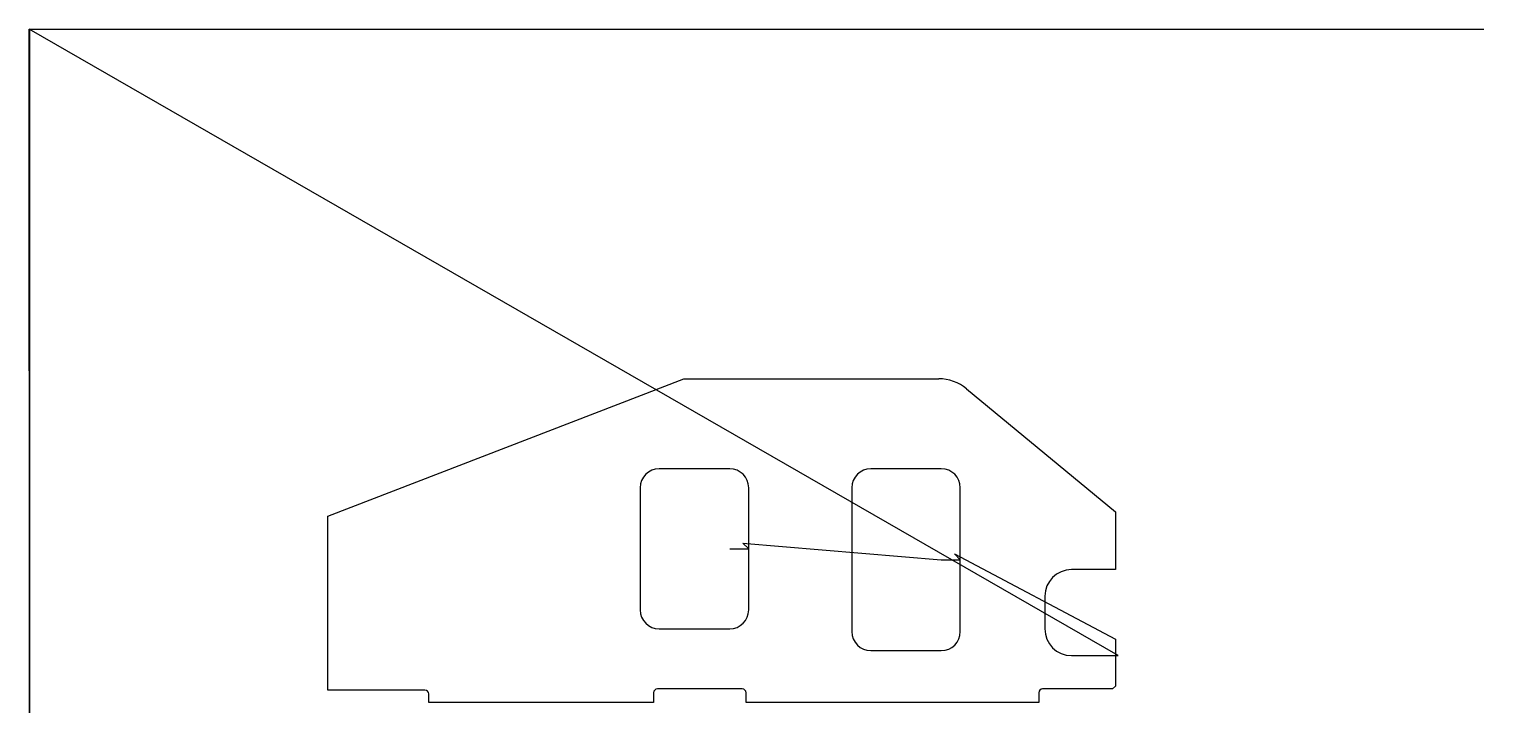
# Model space of a CAD drawing. Header units: metres. Extents: x 0 to 2681, y 0 to 1260.
import ezdxf

# ---------------------------------------------------------------- set-up
doc = ezdxf.new("R2010")
doc.units = ezdxf.units.M

msp = doc.modelspace()

# ---------------------------------------------------------------- linework, layer by layer
at = {"layer": 'TOOL_0'}
for p, q in [((2006.974, 105.531), (-0.002, 1259.781)), ((-0.002, 1259.781), (0.998, 1259.781)), ((0.998, -0.001), (-0.002, 1259.781)), ((-0.002, 1259.781), (0.998, 1259.781)), ((0.998, 1259.781), (0.998, -0.001)), ((0.998, 1259.781), (2680.073, 1259.781)), ((2680.073, 1259.781), (2681.073, 1259.781)), ((550.379, 362.297), (1206.915, 615.532)), ((1206.915, 615.532), (1676.277, 615.532)), ((1727.761, 596.991), (2001.879, 370.134)), ((1291.131, 449.782), (1161.131, 449.782)), ((1681.13, 449.782), (1551.13, 449.782)), ((1126.131, 414.782), (1126.131, 189.782)), ((1326.131, 302.282), (1326.131, 414.782)), ((1516.13, 414.782), (1516.13, 149.782)), ((1716.13, 282.282), (1716.13, 414.782)), ((550.379, 42.032), (550.379, 362.297)), ((2001.879, 370.134), (2001.879, 264.031)), ((1291.131, 302.282), (1326.131, 302.282)), ((1326.131, 302.282), (1315.524, 312.889)), ((1315.524, 312.889), (1681.13, 282.282)), ((1326.131, 189.782), (1326.131, 302.282)), ((1681.13, 282.282), (1716.13, 282.282)), ((1716.13, 282.282), (1705.523, 292.889)), ((1705.523, 292.889), (2001.879, 136.054)), ((1716.13, 149.782), (1716.13, 282.282)), ((2001.879, 264.031), (1921.129, 264.031)), ((1871.879, 214.781), (1871.879, 154.781)), ((1161.131, 154.782), (1291.131, 154.782)), ((2001.879, 136.054), (2001.879, 105.532)), ((1551.13, 114.782), (1681.13, 114.782)), ((1921.129, 105.531), (2001.879, 105.531)), ((2001.879, 105.532), (2001.879, 49.471)), ((2001.879, 105.531), (2006.974, 105.531)), ((729.379, 42.032), (550.379, 42.032)), ((736.379, 19.032), (736.379, 35.032)), ((1150.879, 37.032), (1150.879, 19.032)), ((1314.379, 44.032), (1157.879, 44.032)), ((1321.379, 19.032), (1321.379, 37.032)), ((1860.879, 37.032), (1860.879, 19.032)), ((1996.44, 44.032), (1867.879, 44.032)), ((2001.879, 49.471), (1996.44, 44.032)), ((1150.879, 19.032), (736.379, 19.032)), ((1860.879, 19.032), (1321.379, 19.032))]:
    msp.add_line(p, q, dxfattribs=at)
for centre, radius, start, end in [((1676.277, 534.782), 80.75, 50.388935, 90), ((1161.131, 414.782), 35, 90, 180), ((1291.131, 414.782), 35, 0, 90), ((1551.13, 414.782), 35, 90, 180), ((1681.13, 414.782), 35, 0, 90), ((1921.129, 214.781), 49.25, 90, 180), ((1161.131, 189.782), 35, 180, 270), ((1291.131, 189.782), 35, 270, 0), ((1551.13, 149.782), 35, 180, 270), ((1681.13, 149.782), 35, 270, 0), ((1921.129, 154.781), 49.25, 180, 270), ((729.379, 35.032), 7, 0, 90), ((1157.879, 37.032), 7, 90, 180), ((1314.379, 37.032), 7, 0, 90), ((1867.879, 37.032), 7, 90, 180)]:
    msp.add_arc(centre, radius, start, end, dxfattribs=at)

doc.saveas('drawing.dxf')
